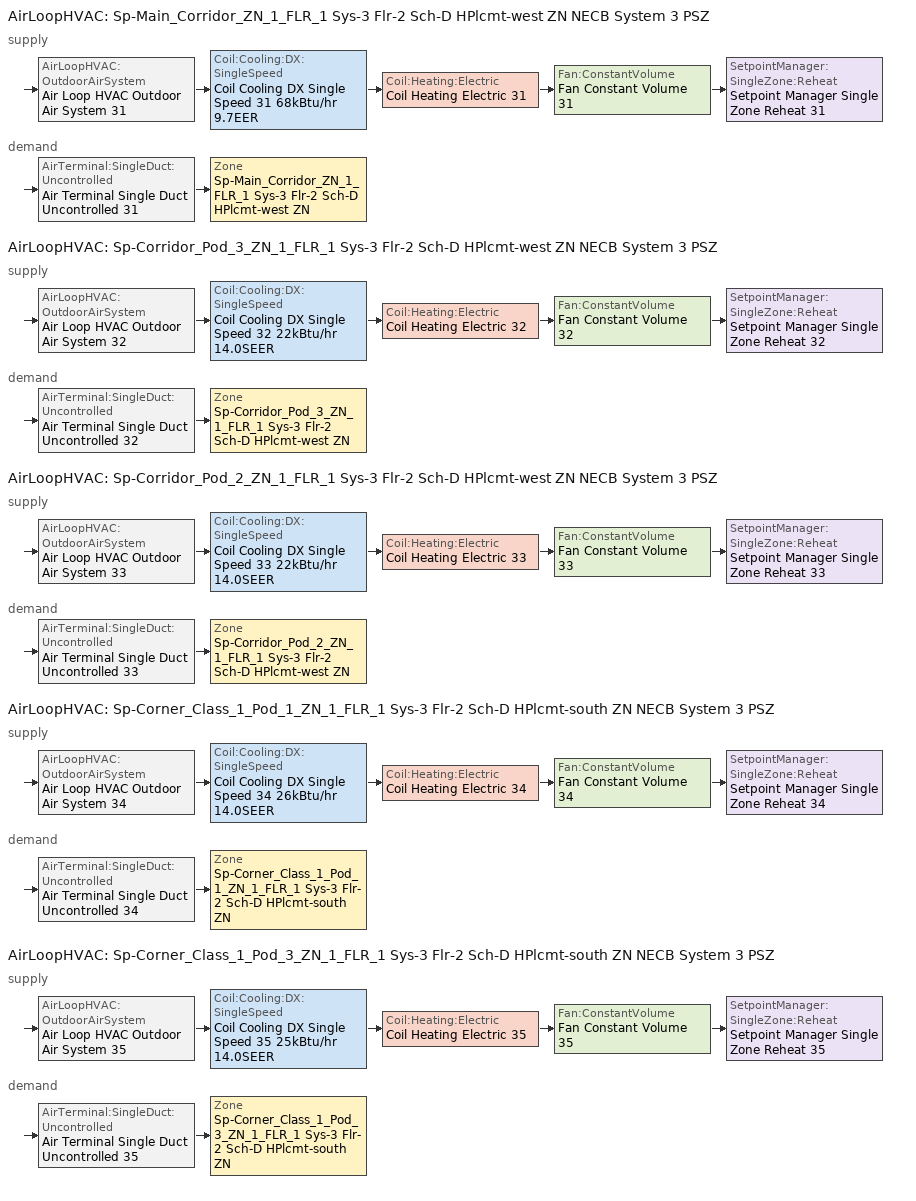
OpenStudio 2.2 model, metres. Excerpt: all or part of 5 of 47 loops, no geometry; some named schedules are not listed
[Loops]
AirLoopHVAC 'Sp-Main_Corridor_ZN_1_FLR_1 Sys-3 Flr-2 Sch-D HPlcmt-west ZN NECB System 3 PSZ'
 supply: AirLoopHVAC:OutdoorAirSystem 'Air Loop HVAC Outdoor Air System 31' > Coil:Cooling:DX:SingleSpeed 'Coil Cooling DX Single Speed 31 68kBtu/hr 9.7EER' > Coil:Heating:Electric 'Coil Heating Electric 31' > Fan:ConstantVolume 'Fan Constant Volume 31' > SetpointManager:SingleZone:Reheat 'Setpoint Manager Single Zone Reheat 31'
 demand: AirTerminal:SingleDuct:Uncontrolled 'Air Terminal Single Duct Uncontrolled 31' > Zone 'Sp-Main_Corridor_ZN_1_FLR_1 Sys-3 Flr-2 Sch-D HPlcmt-west ZN'
AirLoopHVAC 'Sp-Corridor_Pod_3_ZN_1_FLR_1 Sys-3 Flr-2 Sch-D HPlcmt-west ZN NECB System 3 PSZ'
 supply: AirLoopHVAC:OutdoorAirSystem 'Air Loop HVAC Outdoor Air System 32' > Coil:Cooling:DX:SingleSpeed 'Coil Cooling DX Single Speed 32 22kBtu/hr 14.0SEER' > Coil:Heating:Electric 'Coil Heating Electric 32' > Fan:ConstantVolume 'Fan Constant Volume 32' > SetpointManager:SingleZone:Reheat 'Setpoint Manager Single Zone Reheat 32'
 demand: AirTerminal:SingleDuct:Uncontrolled 'Air Terminal Single Duct Uncontrolled 32' > Zone 'Sp-Corridor_Pod_3_ZN_1_FLR_1 Sys-3 Flr-2 Sch-D HPlcmt-west ZN'
AirLoopHVAC 'Sp-Corridor_Pod_2_ZN_1_FLR_1 Sys-3 Flr-2 Sch-D HPlcmt-west ZN NECB System 3 PSZ'
 supply: AirLoopHVAC:OutdoorAirSystem 'Air Loop HVAC Outdoor Air System 33' > Coil:Cooling:DX:SingleSpeed 'Coil Cooling DX Single Speed 33 22kBtu/hr 14.0SEER' > Coil:Heating:Electric 'Coil Heating Electric 33' > Fan:ConstantVolume 'Fan Constant Volume 33' > SetpointManager:SingleZone:Reheat 'Setpoint Manager Single Zone Reheat 33'
 demand: AirTerminal:SingleDuct:Uncontrolled 'Air Terminal Single Duct Uncontrolled 33' > Zone 'Sp-Corridor_Pod_2_ZN_1_FLR_1 Sys-3 Flr-2 Sch-D HPlcmt-west ZN'
AirLoopHVAC 'Sp-Corner_Class_1_Pod_1_ZN_1_FLR_1 Sys-3 Flr-2 Sch-D HPlcmt-south ZN NECB System 3 PSZ'
 supply: AirLoopHVAC:OutdoorAirSystem 'Air Loop HVAC Outdoor Air System 34' > Coil:Cooling:DX:SingleSpeed 'Coil Cooling DX Single Speed 34 26kBtu/hr 14.0SEER' > Coil:Heating:Electric 'Coil Heating Electric 34' > Fan:ConstantVolume 'Fan Constant Volume 34' > SetpointManager:SingleZone:Reheat 'Setpoint Manager Single Zone Reheat 34'
 demand: AirTerminal:SingleDuct:Uncontrolled 'Air Terminal Single Duct Uncontrolled 34' > Zone 'Sp-Corner_Class_1_Pod_1_ZN_1_FLR_1 Sys-3 Flr-2 Sch-D HPlcmt-south ZN'
AirLoopHVAC 'Sp-Corner_Class_1_Pod_3_ZN_1_FLR_1 Sys-3 Flr-2 Sch-D HPlcmt-south ZN NECB System 3 PSZ'
 supply: AirLoopHVAC:OutdoorAirSystem 'Air Loop HVAC Outdoor Air System 35' > Coil:Cooling:DX:SingleSpeed 'Coil Cooling DX Single Speed 35 25kBtu/hr 14.0SEER' > Coil:Heating:Electric 'Coil Heating Electric 35' > Fan:ConstantVolume 'Fan Constant Volume 35' > SetpointManager:SingleZone:Reheat 'Setpoint Manager Single Zone Reheat 35'
 demand: AirTerminal:SingleDuct:Uncontrolled 'Air Terminal Single Duct Uncontrolled 35' > Zone 'Sp-Corner_Class_1_Pod_3_ZN_1_FLR_1 Sys-3 Flr-2 Sch-D HPlcmt-south ZN'
[Sizing:Zone] Zone Cooling Design Supply Air Temperature Input Method=SupplyAirTemperature; Zone Cooling Design Supply Air Temperature {C}=13; Zone Cooling Design Supply Air Temperature Difference {deltaC}=11.11; Zone Heating Design Supply Air Temperature Input Method=SupplyAirTemperature; Zone Heating Design Supply Air Temperature {C}=43; Zone Heating Design Supply Air Temperature Difference {deltaC}=11.11; Zone Cooling Design Supply Air Humidity Ratio {kg-H2O/kg-air}=0.0085; Zone Heating Design Supply Air Humidity Ratio {kg-H2O/kg-air}=0.008; Zone Heating Sizing Factor=1.3; Zone Cooling Sizing Factor=1.1; Cooling Design Air Flow Method=DesignDay; Heating Design Air Flow Method=DesignDay; Account for Dedicated Outdoor Air System=No; Dedicated Outdoor Air System Control Strategy=NeutralSupplyAir; Dedicated Outdoor Air Low Setpoint Temperature for Design {C}=autosize; Dedicated Outdoor Air High Setpoint Temperature for Design {C}=autosize
Sp-Main_Corridor_ZN_1_FLR_1 Sys-3 Flr-2 Sch-D HPlcmt-west ZN; Sp-Corridor_Pod_3_ZN_1_FLR_1 Sys-3 Flr-2 Sch-D HPlcmt-west ZN; Sp-Corridor_Pod_2_ZN_1_FLR_1 Sys-3 Flr-2 Sch-D HPlcmt-west ZN; Sp-Corner_Class_1_Pod_1_ZN_1_FLR_1 Sys-3 Flr-2 Sch-D HPlcmt-south ZN; Sp-Corner_Class_1_Pod_3_ZN_1_FLR_1 Sys-3 Flr-2 Sch-D HPlcmt-south ZN
[Zone equipment]
Sp-Main_Corridor_ZN_1_FLR_1 Sys-3 Flr-2 Sch-D HPlcmt-west ZN: Air Terminal Single Duct Uncontrolled 31, Zone HVAC Baseboard Convective Electric 31
Sp-Corridor_Pod_3_ZN_1_FLR_1 Sys-3 Flr-2 Sch-D HPlcmt-west ZN: Air Terminal Single Duct Uncontrolled 32, Zone HVAC Baseboard Convective Electric 32
Sp-Corridor_Pod_2_ZN_1_FLR_1 Sys-3 Flr-2 Sch-D HPlcmt-west ZN: Air Terminal Single Duct Uncontrolled 33, Zone HVAC Baseboard Convective Electric 33
Sp-Corner_Class_1_Pod_1_ZN_1_FLR_1 Sys-3 Flr-2 Sch-D HPlcmt-south ZN: Air Terminal Single Duct Uncontrolled 34, Zone HVAC Baseboard Convective Electric 34
Sp-Corner_Class_1_Pod_3_ZN_1_FLR_1 Sys-3 Flr-2 Sch-D HPlcmt-south ZN: Air Terminal Single Duct Uncontrolled 35, Zone HVAC Baseboard Convective Electric 35
[AirLoopHVAC] Design Supply Air Flow Rate {m3/s}=AutoSize
Name | Availability Schedule | Availability Manager
Sp-Main_Corridor_ZN_1_FLR_1 Sys-3 Flr-2 Sch-D HPlcmt-west ZN NECB System 3 PSZ | Sp-Main_Corridor_ZN_1_FLR_1 Sys-3 Flr-2 Sch-D HPlcmt-west ZN NECB System 3 PSZ Occ Sch | Availability Manager Night Cycle 27
Sp-Corridor_Pod_3_ZN_1_FLR_1 Sys-3 Flr-2 Sch-D HPlcmt-west ZN NECB System 3 PSZ | Sp-Corridor_Pod_3_ZN_1_FLR_1 Sys-3 Flr-2 Sch-D HPlcmt-west ZN NECB System 3 PSZ Occ Sch | Availability Manager Night Cycle 20
Sp-Corridor_Pod_2_ZN_1_FLR_1 Sys-3 Flr-2 Sch-D HPlcmt-west ZN NECB System 3 PSZ | Sp-Corridor_Pod_2_ZN_1_FLR_1 Sys-3 Flr-2 Sch-D HPlcmt-west ZN NECB System 3 PSZ Occ Sch | Availability Manager Night Cycle 18
Sp-Corner_Class_1_Pod_1_ZN_1_FLR_1 Sys-3 Flr-2 Sch-D HPlcmt-south ZN NECB System 3 PSZ | Sp-Corner_Class_1_Pod_1_ZN_1_FLR_1 Sys-3 Flr-2 Sch-D HPlcmt-south ZN NECB System 3 PSZ Occ Sch | Availability Manager Night Cycle 4
Sp-Corner_Class_1_Pod_3_ZN_1_FLR_1 Sys-3 Flr-2 Sch-D HPlcmt-south ZN NECB System 3 PSZ | Sp-Corner_Class_1_Pod_3_ZN_1_FLR_1 Sys-3 Flr-2 Sch-D HPlcmt-south ZN NECB System 3 PSZ Occ Sch | Availability Manager Night Cycle 8
[Sizing:System] Type of Load to Size On=Sensible; Design Outdoor Air Flow Rate {m3/s}=Autosize; Minimum System Air Flow Ratio=1; Preheat Design Temperature {C}=7; Preheat Design Humidity Ratio {kg-H2O/kg-Air}=0.008; Precool Design Temperature {C}=13; Precool Design Humidity Ratio {kg-H2O/kg-Air}=0.008; Central Cooling Design Supply Air Temperature {C}=13; Central Heating Design Supply Air Temperature {C}=43; Sizing Option=NonCoincident; 100% Outdoor Air in Cooling=No; 100% Outdoor Air in Heating=No; Central Cooling Design Supply Air Humidity Ratio {kg-H2O/kg-Air}=0.0085; Central Heating Design Supply Air Humidity Ratio {kg-H2O/kg-Air}=0.008; Cooling Design Air Flow Method=DesignDay; Cooling Design Air Flow Rate {m3/s}=0; Heating Design Air Flow Method=DesignDay; Heating Design Air Flow Rate {m3/s}=0; System Outdoor Air Method=ZoneSum; Zone Maximum Outdoor Air Fraction=1; Cooling Supply Air Flow Rate Per Floor Area {m3/s-m2}=0.00996765; Cooling Fraction of Autosized Cooling Supply Air Flow Rate=1; Cooling Supply Air Flow Rate Per Unit Cooling Capacity {m3/s-W}=3.94755e-05; Heating Supply Air Flow Rate Per Floor Area {m3/s-m2}=0.00996765; Heating Fraction of Autosized Heating Supply Air Flow Rate=1; Heating Fraction of Autosized Cooling Supply Air Flow Rate=1; Heating Supply Air Flow Rate Per Unit Heating Capacity {m3/s-W}=3.15882e-05; Cooling Design Capacity Method=CoolingDesignCapacity; Cooling Design Capacity {W}=autosize; Cooling Design Capacity Per Floor Area {W/m2}=234.7; Fraction of Autosized Cooling Design Capacity=1; Heating Design Capacity Method=HeatingDesignCapacity; Heating Design Capacity {W}=autosize; Heating Design Capacity Per Floor Area {W/m2}=157; Fraction of Autosized Heating Design Capacity=1; Central Cooling Capacity Control Method=OnOff
Sp-Main_Corridor_ZN_1_FLR_1 Sys-3 Flr-2 Sch-D HPlcmt-west ZN NECB System 3 PSZ; Sp-Corridor_Pod_3_ZN_1_FLR_1 Sys-3 Flr-2 Sch-D HPlcmt-west ZN NECB System 3 PSZ; Sp-Corridor_Pod_2_ZN_1_FLR_1 Sys-3 Flr-2 Sch-D HPlcmt-west ZN NECB System 3 PSZ; Sp-Corner_Class_1_Pod_1_ZN_1_FLR_1 Sys-3 Flr-2 Sch-D HPlcmt-south ZN NECB System 3 PSZ; Sp-Corner_Class_1_Pod_3_ZN_1_FLR_1 Sys-3 Flr-2 Sch-D HPlcmt-south ZN NECB System 3 PSZ
[Fan:ConstantVolume] Availability Schedule=Always On Discrete; Fan Efficiency=0.39975; Pressure Rise {Pa}=640; Maximum Flow Rate {m3/s}=AutoSize; Motor Efficiency=0.615
Fan Constant Volume 31; Fan Constant Volume 32; Fan Constant Volume 33; Fan Constant Volume 34; Fan Constant Volume 35
[Coil:Heating:Electric] Availability Schedule=Always On Discrete
Coil Heating Electric 31; Coil Heating Electric 32; Coil Heating Electric 33; Coil Heating Electric 34; Coil Heating Electric 35
[Coil:Cooling:DX:SingleSpeed] Availability Schedule=Always On Discrete; Rated Total Cooling Capacity {W}=autosize; Rated Sensible Heat Ratio=autosize; Rated Air Flow Rate {m3/s}=autosize; Rated Evaporator Fan Power Per Volume Flow Rate {W/(m3/s)}=773.3; Condenser Type=AirCooled; Evaporative Condenser Effectiveness=0; Evaporative Condenser Air Flow Rate {m3/s}=Autosize; Evaporative Condenser Pump Rated Power Consumption {W}=Autosize; Crankcase Heater Capacity {W}=0; Maximum Outdoor Dry-Bulb Temperature for Crankcase Heater Operation {C}=0; Basin Heater Capacity {W/K}=0; Basin Heater Setpoint Temperature {C}=10
Name | Rated COP {W/W} | Total Cooling Capacity Function of Temperature Curve | Total Cooling Capacity Function of Flow Fraction Curve | Energy Input Ratio Function of Temperature Curve | Energy Input Ratio Function of Flow Fraction Curve | Part Load Fraction Correlation Curve
Coil Cooling DX Single Speed 31 68kBtu/hr 9.7EER | 3.33044 | DXCOOL-NECB2011-REF-CAPFT 24 | DXCOOL-NECB2011-REF-CAPFFLOW 24 | DXCOOL-NECB2011-REF-COOLEIRFT 24 | DXCOOL-NECB2011-REF-COOLEIRFFLOW 24 | DXCOOL-NECB2011-REF-COOLPLFFPLR 24
Coil Cooling DX Single Speed 32 22kBtu/hr 14.0SEER | 3.8248 | DXCOOL-NECB2011-REF-CAPFT 25 | DXCOOL-NECB2011-REF-CAPFFLOW 25 | DXCOOL-NECB2011-REF-COOLEIRFT 25 | DXCOOL-NECB2011-REF-COOLEIRFFLOW 25 | DXCOOL-NECB2011-REF-COOLPLFFPLR 25
Coil Cooling DX Single Speed 33 22kBtu/hr 14.0SEER | 3.8248 | DXCOOL-NECB2011-REF-CAPFT 26 | DXCOOL-NECB2011-REF-CAPFFLOW 26 | DXCOOL-NECB2011-REF-COOLEIRFT 26 | DXCOOL-NECB2011-REF-COOLEIRFFLOW 26 | DXCOOL-NECB2011-REF-COOLPLFFPLR 26
Coil Cooling DX Single Speed 34 26kBtu/hr 14.0SEER | 3.8248 | DXCOOL-NECB2011-REF-CAPFT 27 | DXCOOL-NECB2011-REF-CAPFFLOW 27 | DXCOOL-NECB2011-REF-COOLEIRFT 27 | DXCOOL-NECB2011-REF-COOLEIRFFLOW 27 | DXCOOL-NECB2011-REF-COOLPLFFPLR 27
Coil Cooling DX Single Speed 35 25kBtu/hr 14.0SEER | 3.8248 | DXCOOL-NECB2011-REF-CAPFT 28 | DXCOOL-NECB2011-REF-CAPFFLOW 28 | DXCOOL-NECB2011-REF-COOLEIRFT 28 | DXCOOL-NECB2011-REF-COOLEIRFFLOW 28 | DXCOOL-NECB2011-REF-COOLPLFFPLR 28
[Controller:OutdoorAir] Minimum Outdoor Air Flow Rate {m3/s}=0; Maximum Outdoor Air Flow Rate {m3/s}=Autosize; Economizer Control Type=NoEconomizer; Economizer Control Action Type=ModulateFlow; Economizer Maximum Limit Dry-Bulb Temperature {C}=28; Economizer Maximum Limit Enthalpy {J/kg}=64000; Economizer Minimum Limit Dry-Bulb Temperature {C}=-100; Lockout Type=NoLockout; Minimum Limit Type=FixedMinimum; High Humidity Control=No; Heat Recovery Bypass Control Type=BypassWhenWithinEconomizerLimits
Name | Minimum Outdoor Air Schedule | Controller Mechanical Ventilation
Controller Outdoor Air 31 | Sp-Main_Corridor_ZN_1_FLR_1 Sys-3 Flr-2 Sch-D HPlcmt-west ZN NECB System 3 PSZ Occ Sch | Controller Mechanical Ventilation 31
Controller Outdoor Air 32 | Sp-Corridor_Pod_3_ZN_1_FLR_1 Sys-3 Flr-2 Sch-D HPlcmt-west ZN NECB System 3 PSZ Occ Sch | Controller Mechanical Ventilation 32
Controller Outdoor Air 33 | Sp-Corridor_Pod_2_ZN_1_FLR_1 Sys-3 Flr-2 Sch-D HPlcmt-west ZN NECB System 3 PSZ Occ Sch | Controller Mechanical Ventilation 33
Controller Outdoor Air 34 | Sp-Corner_Class_1_Pod_1_ZN_1_FLR_1 Sys-3 Flr-2 Sch-D HPlcmt-south ZN NECB System 3 PSZ Occ Sch | Controller Mechanical Ventilation 34
Controller Outdoor Air 35 | Sp-Corner_Class_1_Pod_3_ZN_1_FLR_1 Sys-3 Flr-2 Sch-D HPlcmt-south ZN NECB System 3 PSZ Occ Sch | Controller Mechanical Ventilation 35
[Controller:MechanicalVentilation] Availability Schedule=Always On Discrete; System Outdoor Air Method=ZoneSum
Controller Mechanical Ventilation 31; Controller Mechanical Ventilation 32; Controller Mechanical Ventilation 33; Controller Mechanical Ventilation 34; Controller Mechanical Ventilation 35
[AirLoopHVAC:OutdoorAirSystem]
Name | Controller
Air Loop HVAC Outdoor Air System 31 | Controller Outdoor Air 31
Air Loop HVAC Outdoor Air System 32 | Controller Outdoor Air 32
Air Loop HVAC Outdoor Air System 33 | Controller Outdoor Air 33
Air Loop HVAC Outdoor Air System 34 | Controller Outdoor Air 34
Air Loop HVAC Outdoor Air System 35 | Controller Outdoor Air 35
[SetpointManager:SingleZone:Reheat] Minimum Supply Air Temperature {C}=13; Maximum Supply Air Temperature {C}=43
Name | Control Zone
Setpoint Manager Single Zone Reheat 31 | Sp-Main_Corridor_ZN_1_FLR_1 Sys-3 Flr-2 Sch-D HPlcmt-west ZN
Setpoint Manager Single Zone Reheat 32 | Sp-Corridor_Pod_3_ZN_1_FLR_1 Sys-3 Flr-2 Sch-D HPlcmt-west ZN
Setpoint Manager Single Zone Reheat 33 | Sp-Corridor_Pod_2_ZN_1_FLR_1 Sys-3 Flr-2 Sch-D HPlcmt-west ZN
Setpoint Manager Single Zone Reheat 34 | Sp-Corner_Class_1_Pod_1_ZN_1_FLR_1 Sys-3 Flr-2 Sch-D HPlcmt-south ZN
Setpoint Manager Single Zone Reheat 35 | Sp-Corner_Class_1_Pod_3_ZN_1_FLR_1 Sys-3 Flr-2 Sch-D HPlcmt-south ZN
[AirTerminal:SingleDuct:Uncontrolled] Availability Schedule=Always On Discrete; Maximum Air Flow Rate {m3/s}=AutoSize
Air Terminal Single Duct Uncontrolled 31; Air Terminal Single Duct Uncontrolled 32; Air Terminal Single Duct Uncontrolled 33; Air Terminal Single Duct Uncontrolled 34; Air Terminal Single Duct Uncontrolled 35
[ZoneHVAC:Baseboard:Convective:Electric] Availability Schedule=Always On Discrete; Nominal Capacity {W}=autosize; Efficiency=1
Zone HVAC Baseboard Convective Electric 31; Zone HVAC Baseboard Convective Electric 32; Zone HVAC Baseboard Convective Electric 33; Zone HVAC Baseboard Convective Electric 34; Zone HVAC Baseboard Convective Electric 35
[AvailabilityManager:NightCycle] Control Type=CycleOnAny; Thermostat Tolerance {deltaC}=1; Cycling Run Time {s}=3600
Availability Manager Night Cycle 4; Availability Manager Night Cycle 8; Availability Manager Night Cycle 18; Availability Manager Night Cycle 20; Availability Manager Night Cycle 27
[Schedule:Ruleset]
Name | Default Day Schedule | Summer Design Day Schedule | Winter Design Day Schedule
Sp-Corner_Class_1_Pod_1_ZN_1_FLR_1 Sys-3 Flr-2 Sch-D HPlcmt-south ZN NECB System 3 PSZ Occ Sch | Sp-Corner_Class_1_Pod_1_ZN_1_FLR_1 Sys-3 Flr-2 Sch-D HPlcmt-south ZN NECB System 3 PSZ Occ Sch Default | Sp-Corner_Class_1_Pod_1_ZN_1_FLR_1 Sys-3 Flr-2 Sch-D HPlcmt-south ZN NECB System 3 PSZ Occ Sch Summer Design Day | Sp-Corner_Class_1_Pod_1_ZN_1_FLR_1 Sys-3 Flr-2 Sch-D HPlcmt-south ZN NECB System 3 PSZ Occ Sch Winter Design Day
Sp-Corner_Class_1_Pod_3_ZN_1_FLR_1 Sys-3 Flr-2 Sch-D HPlcmt-south ZN NECB System 3 PSZ Occ Sch | Sp-Corner_Class_1_Pod_3_ZN_1_FLR_1 Sys-3 Flr-2 Sch-D HPlcmt-south ZN NECB System 3 PSZ Occ Sch Default | Sp-Corner_Class_1_Pod_3_ZN_1_FLR_1 Sys-3 Flr-2 Sch-D HPlcmt-south ZN NECB System 3 PSZ Occ Sch Summer Design Day | Sp-Corner_Class_1_Pod_3_ZN_1_FLR_1 Sys-3 Flr-2 Sch-D HPlcmt-south ZN NECB System 3 PSZ Occ Sch Winter Design Day
Sp-Corridor_Pod_2_ZN_1_FLR_1 Sys-3 Flr-2 Sch-D HPlcmt-west ZN NECB System 3 PSZ Occ Sch | Sp-Corridor_Pod_2_ZN_1_FLR_1 Sys-3 Flr-2 Sch-D HPlcmt-west ZN NECB System 3 PSZ Occ Sch Default | Sp-Corridor_Pod_2_ZN_1_FLR_1 Sys-3 Flr-2 Sch-D HPlcmt-west ZN NECB System 3 PSZ Occ Sch Summer Design Day | Sp-Corridor_Pod_2_ZN_1_FLR_1 Sys-3 Flr-2 Sch-D HPlcmt-west ZN NECB System 3 PSZ Occ Sch Winter Design Day
Sp-Corridor_Pod_3_ZN_1_FLR_1 Sys-3 Flr-2 Sch-D HPlcmt-west ZN NECB System 3 PSZ Occ Sch | Sp-Corridor_Pod_3_ZN_1_FLR_1 Sys-3 Flr-2 Sch-D HPlcmt-west ZN NECB System 3 PSZ Occ Sch Default | Sp-Corridor_Pod_3_ZN_1_FLR_1 Sys-3 Flr-2 Sch-D HPlcmt-west ZN NECB System 3 PSZ Occ Sch Summer Design Day | Sp-Corridor_Pod_3_ZN_1_FLR_1 Sys-3 Flr-2 Sch-D HPlcmt-west ZN NECB System 3 PSZ Occ Sch Winter Design Day
Sp-Main_Corridor_ZN_1_FLR_1 Sys-3 Flr-2 Sch-D HPlcmt-west ZN NECB System 3 PSZ Occ Sch | Sp-Main_Corridor_ZN_1_FLR_1 Sys-3 Flr-2 Sch-D HPlcmt-west ZN NECB System 3 PSZ Occ Sch Default | Sp-Main_Corridor_ZN_1_FLR_1 Sys-3 Flr-2 Sch-D HPlcmt-west ZN NECB System 3 PSZ Occ Sch Summer Design Day | Sp-Main_Corridor_ZN_1_FLR_1 Sys-3 Flr-2 Sch-D HPlcmt-west ZN NECB System 3 PSZ Occ Sch Winter Design Day
[Schedule:Day]
Sp-Main_Corridor_ZN_1_FLR_1 Sys-3 Flr-2 Sch-D HPlcmt-west ZN NECB System 3 PSZ Occ Sch Default; Sp-Main_Corridor_ZN_1_FLR_1 Sys-3 Flr-2 Sch-D HPlcmt-west ZN NECB System 3 PSZ Occ Sch Winter Design Day; Sp-Main_Corridor_ZN_1_FLR_1 Sys-3 Flr-2 Sch-D HPlcmt-west ZN NECB System 3 PSZ Occ Sch Summer Design Day: 24, 0, 1
[Schedule:Rule] Schedule Ruleset=Sp-Main_Corridor_ZN_1_FLR_1 Sys-3 Flr-2 Sch-D HPlcmt-west ZN NECB System 3 PSZ Occ Sch; Date Specification Type=DateRange; Start Month=1; Start Day=1; End Month=12
Sp-Main_Corridor_ZN_1_FLR_1 Sys-3 Flr-2 Sch-D HPlcmt-west ZN NECB System 3 PSZ Occ Sch Monday Rule: Rule Order=6; Day Schedule=Sp-Main_Corridor_ZN_1_FLR_1 Sys-3 Flr-2 Sch-D HPlcmt-west ZN NECB System 3 PSZ Occ Sch Monday; Apply Monday=Yes; End Day=25
Sp-Main_Corridor_ZN_1_FLR_1 Sys-3 Flr-2 Sch-D HPlcmt-west ZN NECB System 3 PSZ Occ Sch Tuesday Rule: Rule Order=5; Day Schedule=Sp-Main_Corridor_ZN_1_FLR_1 Sys-3 Flr-2 Sch-D HPlcmt-west ZN NECB System 3 PSZ Occ Sch Tuesday; End Day=26; Apply Tuesday=Yes
Sp-Main_Corridor_ZN_1_FLR_1 Sys-3 Flr-2 Sch-D HPlcmt-west ZN NECB System 3 PSZ Occ Sch Wednesday Rule: Rule Order=4; Day Schedule=Sp-Main_Corridor_ZN_1_FLR_1 Sys-3 Flr-2 Sch-D HPlcmt-west ZN NECB System 3 PSZ Occ Sch Wednesday; End Day=27; Apply Wednesday=Yes
Sp-Main_Corridor_ZN_1_FLR_1 Sys-3 Flr-2 Sch-D HPlcmt-west ZN NECB System 3 PSZ Occ Sch Thursday Rule: Rule Order=3; Day Schedule=Sp-Main_Corridor_ZN_1_FLR_1 Sys-3 Flr-2 Sch-D HPlcmt-west ZN NECB System 3 PSZ Occ Sch Thursday; End Day=28; Apply Thursday=Yes
Sp-Main_Corridor_ZN_1_FLR_1 Sys-3 Flr-2 Sch-D HPlcmt-west ZN NECB System 3 PSZ Occ Sch Friday Rule: Rule Order=2; Day Schedule=Sp-Main_Corridor_ZN_1_FLR_1 Sys-3 Flr-2 Sch-D HPlcmt-west ZN NECB System 3 PSZ Occ Sch Friday; End Day=29; Apply Friday=Yes
Sp-Main_Corridor_ZN_1_FLR_1 Sys-3 Flr-2 Sch-D HPlcmt-west ZN NECB System 3 PSZ Occ Sch Saturday Rule: Rule Order=1; Day Schedule=Sp-Main_Corridor_ZN_1_FLR_1 Sys-3 Flr-2 Sch-D HPlcmt-west ZN NECB System 3 PSZ Occ Sch Saturday; End Day=30; Apply Saturday=Yes
[Schedule:Constant]
Always On Discrete: Value=1
[Curve:Biquadratic] Minimum Value of x=13; Maximum Value of x=24; Minimum Value of y=24; Maximum Value of y=46
Name | Coefficient1 Constant | Coefficient2 x | Coefficient3 x**2 | Coefficient4 y | Coefficient5 y**2 | Coefficient6 x*y
DXCOOL-NECB2011-REF-CAPFT 24; DXCOOL-NECB2011-REF-CAPFT 25; DXCOOL-NECB2011-REF-CAPFT 26; DXCOOL-NECB2011-REF-CAPFT 27; DXCOOL-NECB2011-REF-CAPFT 28 | 0.867905 | 0.0142459 | 0.00055436 | -0.0075575 | 3.3e-05 | -0.0001918
DXCOOL-NECB2011-REF-COOLEIRFT 24; DXCOOL-NECB2011-REF-COOLEIRFT 25; DXCOOL-NECB2011-REF-COOLEIRFT 26; DXCOOL-NECB2011-REF-COOLEIRFT 27; DXCOOL-NECB2011-REF-COOLEIRFT 28 | 0.116936 | 0.0284933 | -0.0004112 | 0.0214108 | 0.00016103 | -0.0006791
[Curve:Quadratic] Coefficient1 Constant=1; Coefficient2 x=0; Coefficient3 x**2=0; Minimum Value of x=0; Maximum Value of x=1
DXCOOL-NECB2011-REF-CAPFFLOW 24; DXCOOL-NECB2011-REF-COOLEIRFFLOW 24; DXCOOL-NECB2011-REF-CAPFFLOW 25; DXCOOL-NECB2011-REF-COOLEIRFFLOW 25; DXCOOL-NECB2011-REF-CAPFFLOW 26; DXCOOL-NECB2011-REF-COOLEIRFFLOW 26; DXCOOL-NECB2011-REF-CAPFFLOW 27; DXCOOL-NECB2011-REF-COOLEIRFFLOW 27; DXCOOL-NECB2011-REF-CAPFFLOW 28; DXCOOL-NECB2011-REF-COOLEIRFFLOW 28
[Curve:Cubic] Coefficient1 Constant=0.0277; Coefficient2 x=4.9151; Coefficient3 x**2=-8.184; Coefficient4 x**3=4.2702; Minimum Value of x=0.7; Maximum Value of x=1
DXCOOL-NECB2011-REF-COOLPLFFPLR 24; DXCOOL-NECB2011-REF-COOLPLFFPLR 25; DXCOOL-NECB2011-REF-COOLPLFFPLR 26; DXCOOL-NECB2011-REF-COOLPLFFPLR 27; DXCOOL-NECB2011-REF-COOLPLFFPLR 28
